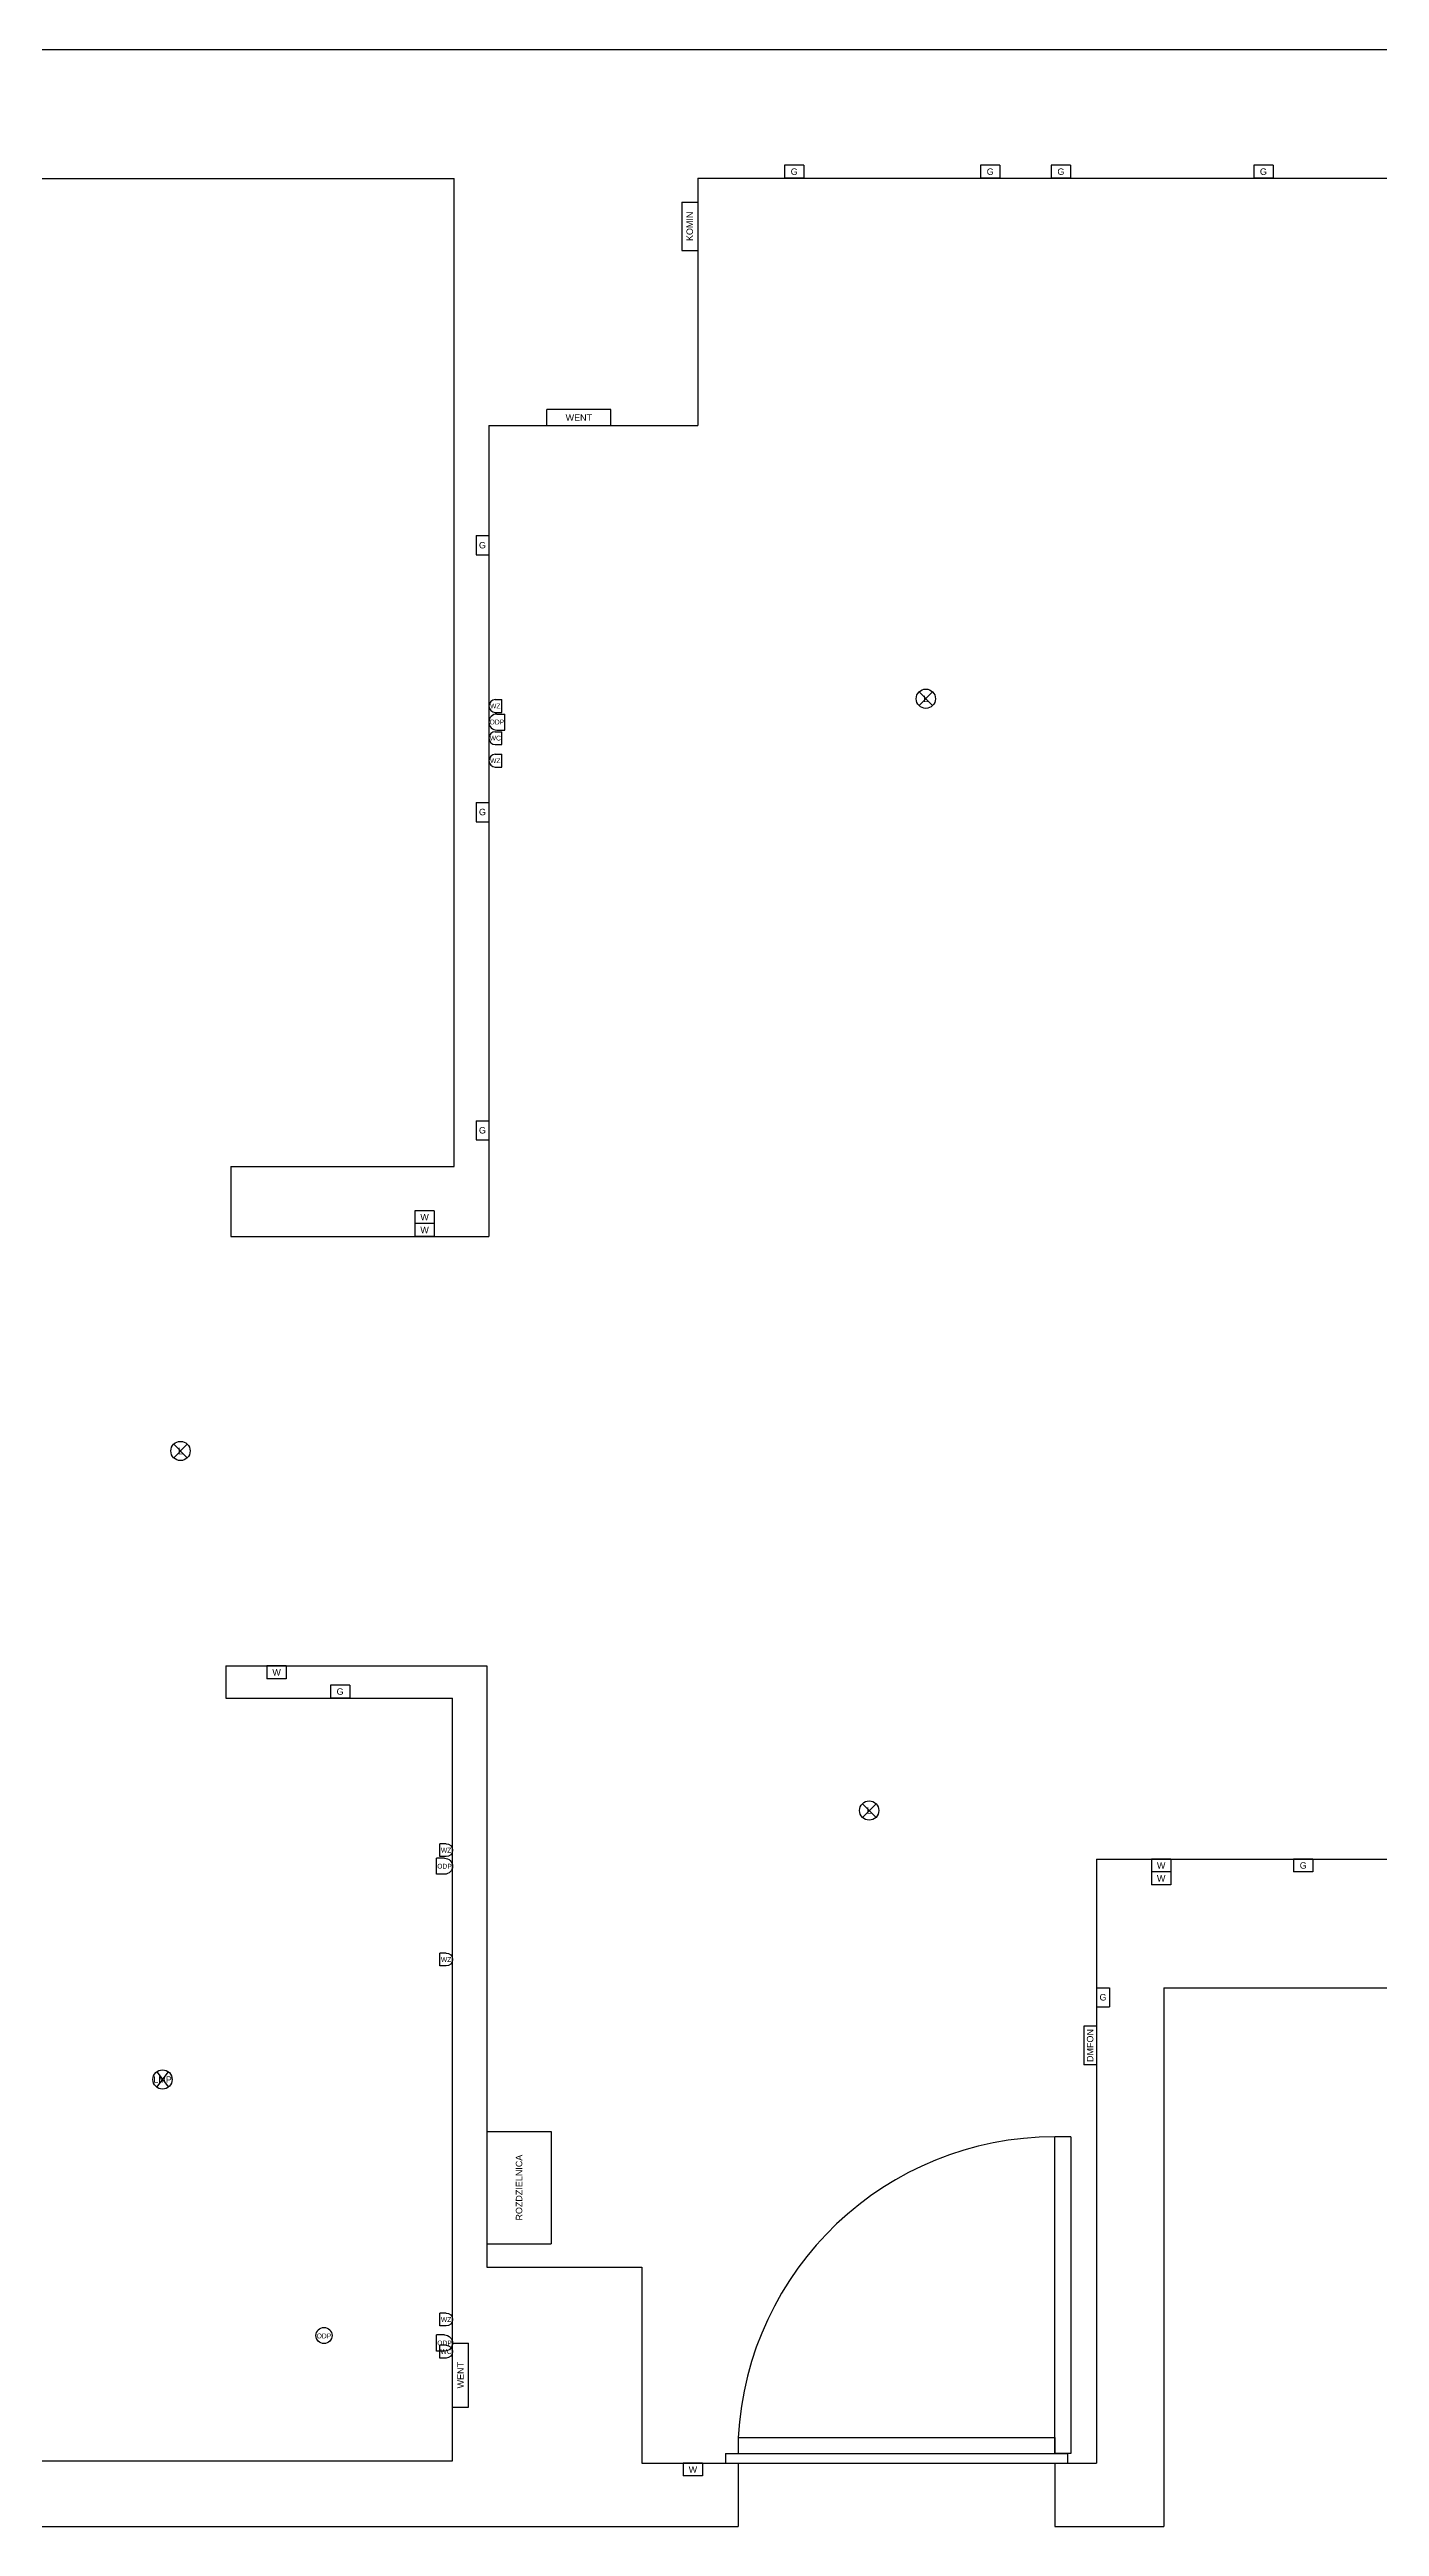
# Model space of a CAD drawing. Header units: millimetres. Extents: x 12 to 4621, y 1861 to 4393.
# Drawn here: x 1718 to 2131, y 1861 to 2631 of the extents above; entities that cross this region are included whole.
import ezdxf
from ezdxf.lldxf.tags import DXFTag

# ---------------------------------------------------------------- set-up
doc = ezdxf.new("R2010")
doc.units = ezdxf.units.MM
tags = doc.linetypes.add('03B018', pattern=[5.4, 2.16, -3.24]).pattern_tags.tags
tags[6:7] = [DXFTag(74, 4), DXFTag(75, 0), DXFTag(340, '0'), DXFTag(46, 1.0), DXFTag(50, 0.0), DXFTag(44, 0.0), DXFTag(45, 0.0)]
tags[4:5] = [DXFTag(74, 4), DXFTag(75, 0), DXFTag(340, '0'), DXFTag(46, 1.0), DXFTag(50, 0.0), DXFTag(44, 0.0), DXFTag(45, 0.0)]

# ---------------------------------------------------------------- blocks, each defined once
blk = doc.blocks.new('Z$W@#21726')
for p, q in [((2, 4), (4, 4)), ((2, 0), (4, 0)), ((4, 0), (4, 4))]:
    blk.add_line(p, q)
blk.add_arc((2, 2), 2, 90, 270)
blk = doc.blocks.new('Z$W@#28703')
for p, q in [((2.5, 5), (5, 5)), ((2.5, 0), (5, 0)), ((5, 0), (5, 5))]:
    blk.add_line(p, q)
blk.add_arc((2.5, 2.5), 2.5, 90, 270)
blk = doc.blocks.new('Z$W@#4664')
for p, q in [((2.5, 5), (5, 5)), ((2.5, 0), (5, 0)), ((5, 0), (5, 5))]:
    blk.add_line(p, q)
blk.add_arc((2.5, 2.5), 2.5, 90, 270)
blk = doc.blocks.new('Z$W@#15141')
for p, q in [((0, 20), (5, 20)), ((5, 0), (5, 20)), ((0, 0), (5, 0))]:
    blk.add_line(p, q)
blk = doc.blocks.new('Z$W@#6868')
for p, q in [((2, 4), (4, 4)), ((2, 0), (4, 0)), ((4, 0), (4, 4))]:
    blk.add_line(p, q)
blk.add_arc((2, 2), 2, 90, 270)
blk = doc.blocks.new('Z$W@#28253')
for p, q in [((2.5, 5), (5, 5)), ((2.5, 0), (5, 0)), ((5, 0), (5, 5))]:
    blk.add_line(p, q)
blk.add_arc((2.5, 2.5), 2.5, 90, 270)
blk = doc.blocks.new('Z$W@#778')
for p, q in [((0, 15), (5, 15)), ((0, 15), (0, 0)), ((0, 0), (5, 0))]:
    blk.add_line(p, q)
blk = doc.blocks.new('Z$W@#27446')
for p, q in [((4, 12), (0, 12)), ((0, 12), (0, 0)), ((4, 0), (0, 0))]:
    blk.add_line(p, q)
blk = doc.blocks.new('Z$W@#6729')
for p, q in [((0, 35), (20, 35)), ((20, 35), (20, 0)), ((0, 0), (20, 0))]:
    blk.add_line(p, q)
blk = doc.blocks.new('Z$W@#18756')
for p, q in [((0, 6), (0, 0)), ((0, 6), (4, 6)), ((0, 0), (4, 0)), ((4, 6), (4, 0))]:
    blk.add_line(p, q)
blk = doc.blocks.new('Z$W@#26308')
at = {"rotation": -90.00000000000001}
blk.add_blockref('Z$W@#18756', (0, 4), dxfattribs=at)
at = {"insert": (3, 2), "char_height": 2, "width": 6, "attachment_point": 5}
blk.add_mtext('{\\fArial|b0|i0|c238|p0;G}', dxfattribs=at)
blk = doc.blocks.new('Z$W@#16944')
blk.add_blockref('Z$W@#18756', (0, 0))
at = {"insert": (2, 3), "char_height": 2, "width": 4, "attachment_point": 5}
blk.add_mtext('{\\fArial|b0|i0|c238|p0;G}', dxfattribs=at)
blk = doc.blocks.new('Z$W@#11323')
at = {"rotation": -90.00000000000001}
blk.add_blockref('Z$W@#18756', (0, 4), dxfattribs=at)
at = {"insert": (3, 2), "char_height": 2, "width": 6, "attachment_point": 5}
blk.add_mtext('{\\fArial|b0|i0|c238|p0;W}', dxfattribs=at)
blk = doc.blocks.new('Z$W@#29658')
for p, q in [((5.12, 0.88), (0.88, 5.12)), ((0.88, 0.88), (5.12, 5.12))]:
    blk.add_line(p, q)
blk.add_circle((3, 3), 3)
at = {"insert": (2.99, 2.99), "char_height": 2, "width": 4.231, "attachment_point": 5}
blk.add_mtext('{\\fArial|b0|i0|c238|p0;L}', dxfattribs=at)

msp = doc.modelspace()

# ---------------------------------------------------------------- linework, layer by layer
for p, q in [((1292.17, 2631.01), (2656.67, 2631.01)), ((1424.17, 2590.91), (1843.47, 2590.91)), ((1843.47, 2283.51), (1843.47, 2590.91)), ((1919.27, 2591.01), (2525.67, 2591.01)), ((1919.27, 2591.01), (1919.27, 2514.01)), ((1854.27, 2514.01), (1854.27, 2261.81)), ((1854.27, 2514.01), (1919.27, 2514.01)), ((1773.97, 2283.51), (1773.97, 2261.81)), ((1773.97, 2283.51), (1843.47, 2283.51)), ((1773.97, 2261.81), (1854.27, 2261.81)), ((1772.42, 2128.21), (1772.42, 2118.21)), ((1772.42, 2128.21), (1853.67, 2128.21)), ((1853.67, 2128.21), (1853.67, 1941.21)), ((1772.42, 2118.21), (1842.97, 2118.21)), ((1842.97, 1880.91), (1842.97, 2118.21)), ((2043.37, 2068.11), (2043.37, 1880.21)), ((2043.37, 2068.11), (2525.67, 2068.11)), ((2064.27, 2028.11), (2776.47, 2028.11)), ((2064.27, 2028.11), (2064.27, 1860.51)), ((1750.9, 1997.17), (1754.53, 2001.95)), ((1750.9, 2001.95), (1754.53, 1997.17)), ((2035.37, 1981.71), (2030.37, 1981.71)), ((2030.37, 1883.21), (2030.37, 1981.71)), ((2035.37, 1981.71), (2035.37, 1883.21)), ((1853.67, 1941.21), (1901.87, 1941.21)), ((1901.87, 1941.21), (1901.87, 1880.21)), ((1931.87, 1888.21), (1931.87, 1883.21)), ((1931.87, 1888.21), (2030.37, 1888.21)), ((2030.37, 1888.21), (2030.37, 1883.21)), ((1662.47, 1880.91), (1842.97, 1880.91)), ((1901.87, 1880.21), (2043.37, 1880.21)), ((1927.87, 1883.21), (1927.87, 1880.21)), ((1927.87, 1883.21), (2034.37, 1883.21)), ((1931.87, 1880.21), (1931.87, 1860.51)), ((2035.37, 1883.21), (2030.37, 1883.21)), ((2030.37, 1880.21), (2030.37, 1860.51)), ((2034.37, 1883.21), (2034.37, 1880.21)), ((1292.17, 1860.51), (1931.87, 1860.51)), ((2030.37, 1860.51), (2064.27, 1860.51))]:
    msp.add_line(p, q)
for centre, radius in [((1752.72, 1999.56), 3), ((1802.97, 1919.9), 2.5)]:
    msp.add_circle(centre, radius)
at = {"linetype": '03B018'}
msp.add_arc((2030.37, 1883.07), 98.63, 90.00038, 177.01614, dxfattribs=at)

# ---------------------------------------------------------------- block references
for name, p in [('Z$W@#26308', (1946.27, 2591.01)), ('Z$W@#26308', (2007.27, 2591.01)), ('Z$W@#26308', (2029.27, 2591.01)), ('Z$W@#26308', (2092.27, 2591.01)), ('Z$W@#778', (1914.27, 2568.51)), ('Z$W@#16944', (1850.27, 2473.81)), ('Z$W@#6868', (1854.27, 2424.81)), ('Z$W@#29658', (1987.24, 2426.06)), ('Z$W@#28253', (1854.27, 2419.31)), ('Z$W@#6868', (1854.27, 2414.81)), ('Z$W@#6868', (1854.27, 2407.81)), ('Z$W@#16944', (1850.27, 2390.81)), ('Z$W@#16944', (1850.27, 2291.81)), ('Z$W@#11323', (1831.27, 2265.81)), ('Z$W@#11323', (1831.27, 2261.81)), ('Z$W@#29658', (1755.31, 2192.06)), ('Z$W@#11323', (1785.22, 2124.21)), ('Z$W@#26308', (1804.97, 2118.21)), ('Z$W@#29658', (1969.62, 2080.21)), ('Z$W@#11323', (2060.47, 2064.11)), ('Z$W@#26308', (2104.67, 2064.11)), ('Z$W@#11323', (2060.47, 2060.11)), ('Z$W@#16944', (2043.37, 2022.11)), ('Z$W@#27446', (2039.37, 2004.11)), ('Z$W@#6729', (1853.67, 1948.41)), ('Z$W@#15141', (1842.97, 1897.57)), ('Z$W@#11323', (1914.77, 1876.21))]:
    msp.add_blockref(name, p)
at = {"rotation": 90}
msp.add_blockref('Z$W@#15141', (1892.27, 2514.01), dxfattribs=at)
at = {"xscale": -1}
for name, p in [('Z$W@#21726', (1842.97, 2068.88)), ('Z$W@#28703', (1842.97, 2063.38)), ('Z$W@#21726', (1842.97, 2034.88)), ('Z$W@#21726', (1842.97, 1922.9)), ('Z$W@#4664', (1842.97, 1915.07)), ('Z$W@#21726', (1842.97, 1912.9))]:
    msp.add_blockref(name, p, dxfattribs=at)

# ---------------------------------------------------------------- texts
at = {"char_height": 2, "attachment_point": 5, "rotation": 90}
for s, insert, width in [('{\\fArial|b0|i0|c238|p0;KOMIN}', (1916.77, 2576.01), 15), ('{\\fArial|b0|i0|c238|p0;DMFON}', (2041.37, 2010.11), 12), ('{\\fArial|b0|i0|c238|p0;ROZDZIELNICA}', (1863.67, 1965.91), 35), ('{\\fArial|b0|i0|c238|p0;WENT}', (1845.47, 1907.57), 20)]:
    msp.add_mtext(s, dxfattribs=dict(at, insert=insert, width=width))
at = {"attachment_point": 5}
for s, insert, char_height, width in [('{\\fArial|b0|i0|c238|p0;WENT}', (1882.27, 2516.51), 2, 20), ('{\\fArial|b0|i0|c238|p0;WZ}', (1856.27, 2426.81), 1.5, 4), ('{\\fArial|b0|i0|c238|p0;ODP}', (1856.77, 2421.81), 1.5, 5), ('{\\fArial|b0|i0|c238|p0;WC}', (1856.27, 2416.81), 1.5, 4), ('{\\fArial|b0|i0|c238|p0;WZ}', (1856.27, 2409.81), 1.5, 4), ('{\\fArial|b0|i0|c238|p0;ODP}', (1840.47, 2065.88), 1.5, 5), ('{\\fArial|b0|i0|c238|p0;WZ}', (1840.97, 2070.88), 1.5, 4), ('{\\fArial|b0|i0|c238|p0;WZ}', (1840.97, 2036.88), 1.5, 4), ('{\\fArial|b0|i0|c238|p0;LMP}', (1752.75, 1999.51), 2, 4.996), ('{\\fArial|b0|i0|c238|p0;ODP}', (1802.96, 1919.76), 1.5, 5), ('{\\fArial|b0|i0|c238|p0;WZ}', (1840.97, 1924.9), 1.5, 4), ('{\\fArial|b0|i0|c238|p0;ODP}', (1840.47, 1917.57), 1.5, 5), ('{\\fArial|b0|i0|c238|p0;WC}', (1840.97, 1914.9), 1.5, 4)]:
    msp.add_mtext(s, dxfattribs=dict(at, insert=insert, char_height=char_height, width=width))

doc.saveas('drawing.dxf')
